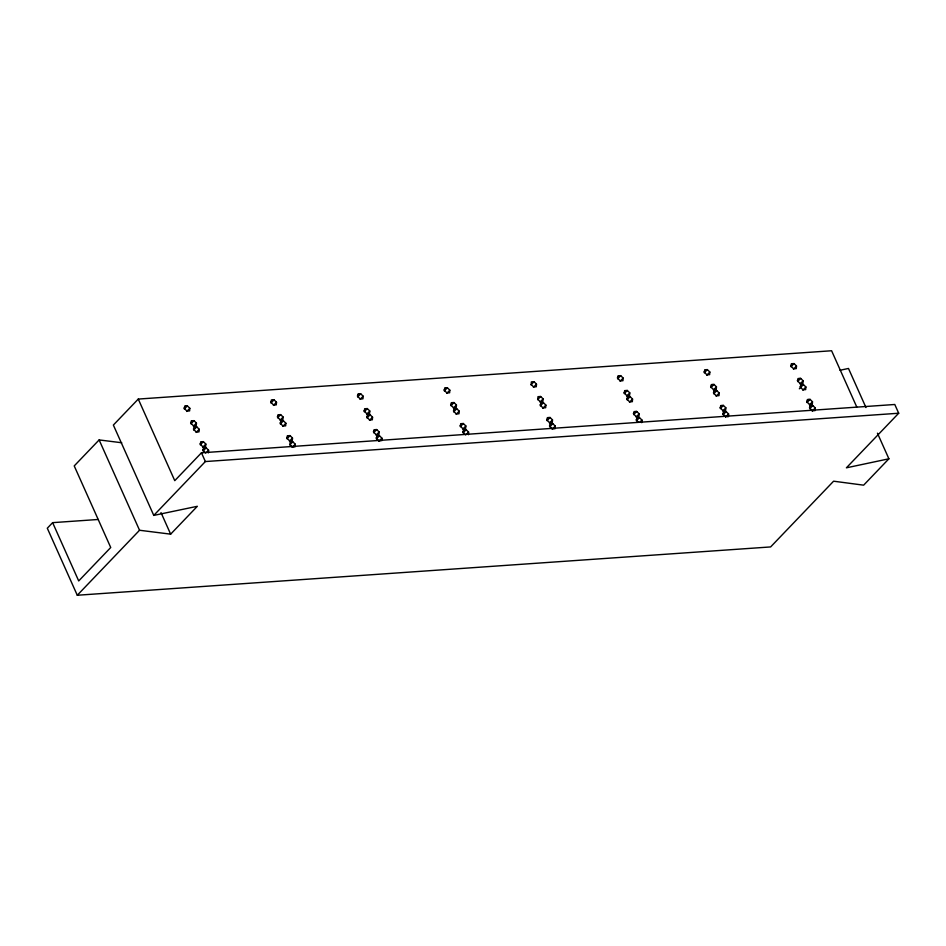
<?xml version="1.0" encoding="UTF-8"?>
<svg xmlns="http://www.w3.org/2000/svg" width="946" height="946" viewBox="0 0 946 946"><rect width="100%" height="100%" fill="white"/><g stroke="black" fill="none" stroke-linecap="round" stroke-linejoin="round"><path stroke-width="1.42" d="M189.815 408.282L189.614 410.895L186.953 411.084L184.482 408.648L184.695 406.035L187.355 405.846L189.815 408.282L186.776 411.463M196.437 423.087L196.236 425.7L193.575 425.889L191.104 423.453L191.317 420.84L193.977 420.651L196.437 423.087L193.398 426.268M199.204 429.259L199.003 431.873L196.33 432.062L193.871 429.626L194.072 427.013L196.744 426.823L199.204 429.259L196.153 432.44M205.826 444.064L205.625 446.678L202.952 446.867L200.493 444.431L200.694 441.817L203.366 441.628L205.826 444.064L202.775 447.245M208.392 452.862L208.593 450.237L206.133 447.813L203.461 448.002L203.26 450.615L205.72 453.039M276.492 402.239L276.279 404.853L273.619 405.042L271.159 402.606L271.36 399.992L274.021 399.803L276.492 402.239L273.441 405.42M283.114 417.044L282.901 419.657L280.241 419.847L277.781 417.411L277.982 414.797L280.643 414.608L283.114 417.044L280.063 420.225M285.869 423.217L285.668 425.842L283.008 426.019L280.536 423.595L280.749 420.97L283.41 420.793L285.869 423.217L282.819 426.398M292.491 438.022L292.29 440.635L289.63 440.824L287.158 438.4L287.371 435.775L290.032 435.598L292.491 438.022L289.441 441.203M295.258 444.206L295.057 446.819L292.385 447.009L289.925 444.573L290.126 441.959L292.799 441.77L295.258 444.206L292.208 447.387M363.158 396.197L362.957 398.81L360.284 398.999L357.825 396.575L358.026 393.95L360.698 393.773L363.158 396.197L360.107 399.378M369.78 411.002L369.579 413.615L366.906 413.804L364.447 411.368L364.648 408.755L367.32 408.566L369.78 411.002L366.729 414.182M372.547 417.174L372.334 419.799L369.673 419.977L367.202 417.553L367.415 414.939L370.075 414.75L372.547 417.174L369.496 420.367M379.169 431.979L378.956 434.604L376.295 434.782L373.824 432.357L374.037 429.744L376.697 429.555L379.169 431.979L376.118 435.172M381.723 440.777L381.924 438.164L379.464 435.728L376.792 435.917L376.591 438.53L379.05 440.966L380.387 440.871M449.823 390.154L449.622 392.779L446.95 392.957L444.49 390.532L444.691 387.907L447.363 387.73L449.823 390.154L446.772 393.347M456.445 404.959L456.244 407.572L453.572 407.761L451.112 405.337L451.313 402.712L453.985 402.535L456.445 404.959L453.394 408.14M459.212 411.143L458.999 413.757L456.339 413.946L453.879 411.51L454.08 408.897L456.741 408.707L459.212 411.143L456.161 414.324M465.834 425.948L465.621 428.562L462.961 428.751L460.501 426.315L460.702 423.702L463.363 423.512L465.834 425.948L462.783 429.129M468.388 434.734L468.589 432.121L466.13 429.685L463.469 429.874L463.256 432.488L465.728 434.924M536.488 384.123L536.287 386.737L533.615 386.926L531.155 384.49L531.356 381.877L534.029 381.687L536.488 384.123L533.438 387.304M543.11 398.916L542.909 401.542L540.237 401.719L537.777 399.295L537.978 396.681L540.651 396.492L543.11 398.916L540.06 402.109M545.877 405.101L545.676 407.714L543.004 407.903L540.544 405.467L540.745 402.854L543.418 402.665L545.877 405.101L542.827 408.282M552.499 419.906L552.298 422.519L549.626 422.708L547.166 420.272L547.367 417.659L550.04 417.47L552.499 419.906L549.449 423.087M555.267 426.078L555.054 428.704L552.393 428.881L549.933 426.457L550.134 423.832L552.795 423.654L555.267 426.078L552.216 429.259M623.154 378.081L622.953 380.694L620.292 380.883L617.821 378.447L618.034 375.834L620.694 375.645L623.154 378.081L620.103 381.262M629.776 392.886L629.575 395.499L626.914 395.688L624.443 393.252L624.656 390.639L627.316 390.45L629.776 392.886L626.725 396.067M632.543 399.058L632.342 401.672L629.669 401.861L627.21 399.437L627.411 396.812L630.083 396.634L632.543 399.058L629.492 402.239M639.165 413.863L638.964 416.477L636.291 416.666L633.832 414.23L634.033 411.616L636.705 411.427L639.165 413.863L636.114 417.044M641.719 422.661L641.932 420.036L639.472 417.612L636.8 417.801L636.599 420.414L638.243 422.034M709.831 372.038L709.618 374.651L706.958 374.841L704.486 372.405L704.699 369.791L707.36 369.602L709.831 372.038L706.78 375.219M716.453 386.843L716.24 389.456L713.58 389.646L711.108 387.21L711.321 384.596L713.982 384.407L716.453 386.843L713.402 390.024M719.208 393.016L719.007 395.641L716.335 395.818L713.875 393.394L714.076 390.769L716.749 390.592L719.208 393.016L716.157 396.197M725.83 407.821L725.629 410.434L722.957 410.623L720.497 408.199L720.698 405.574L723.371 405.396L725.83 407.821L722.779 411.002M725.724 416.808L723.264 414.372L723.465 411.758L726.138 411.569L728.597 414.005L728.396 416.618L727.06 416.713M796.497 365.996L796.284 368.609L793.623 368.798L791.163 366.374L791.364 363.749L794.025 363.571L796.497 365.996L793.446 369.177M803.119 380.8L802.906 383.414L800.245 383.603L797.785 381.167L797.986 378.554L800.647 378.365L803.119 380.8L800.068 383.981M805.874 386.973L805.673 389.598L803.012 389.776L800.541 387.352L800.754 384.738L803.414 384.549L805.874 386.973L802.835 390.166M812.496 401.778L812.295 404.403L809.634 404.581L807.163 402.156L807.376 399.543L810.036 399.354L812.496 401.778L809.457 404.971M815.263 407.963L815.062 410.576L812.389 410.765L809.93 408.329L810.131 405.716L812.803 405.527L815.263 407.963L812.212 411.143M121.75 442.752L99.129 439.925L74.226 465.917L110.729 547.509L78.707 580.939L52.633 522.653L98.266 519.472M856.733 406.934L831.605 350.753L138.27 399.07L113.366 425.061L153.772 515.404L197.336 506.299L170.647 534.159L139.547 530.257L77.276 595.247L47.3 528.223L52.633 522.653M183.997 408.057L186.019 405.94M184.304 409.027L187.355 405.846M190.619 422.862L192.641 420.745M190.926 423.832L193.977 420.651M193.374 429.046L195.408 426.918M193.694 430.016L196.744 426.823M199.996 443.851L202.03 441.723M200.316 444.821L203.366 441.628M202.763 450.024L204.797 447.907M877.439 433.185L888.897 458.798L846.398 467.821L898.7 413.236L894.786 404.486L201.451 452.815L174.762 480.663L138.27 399.07M203.083 450.994L206.133 447.813M206.559 452.365L208.593 450.237M153.772 515.404L205.365 461.553L898.7 413.236M270.662 402.026L272.696 399.898M270.982 402.996L274.021 399.803M277.284 416.831L279.318 414.703M277.604 417.789L280.643 414.608M280.04 423.004L282.074 420.887M280.359 423.974L283.41 420.793M286.662 437.809L288.696 435.68M286.981 438.778L290.032 435.598M289.748 444.951L292.799 441.77M357.328 395.984L359.362 393.855M357.647 396.953L360.698 393.773M363.95 410.789L365.984 408.66M364.269 411.758L367.32 408.566M366.717 416.961L368.751 414.845M367.024 417.931L370.075 414.75M373.339 431.766L375.373 429.65M373.646 432.736L376.697 429.555M376.094 437.951L378.128 435.822M376.413 438.909L379.464 435.728M378.873 441.344L381.924 438.164M443.993 389.941L446.027 387.825M444.313 390.911L447.363 387.73M450.615 404.746L452.649 402.629M450.935 405.716L453.985 402.535M453.382 410.919L455.416 408.802M453.702 411.888L456.741 408.707M460.004 425.724L462.038 423.607M460.324 426.693L463.363 423.512M462.76 431.908L464.793 429.78M463.079 432.878L466.13 429.685M466.555 434.238L468.589 432.121M530.978 384.868L534.029 381.687M537.6 399.673L540.651 396.492M540.048 404.888L542.082 402.76M540.367 405.858L543.418 402.665M546.67 419.693L548.704 417.564M546.989 420.651L550.04 417.47M549.437 425.866L551.471 423.749M549.744 426.835L552.795 423.654M617.324 377.856L619.358 375.739M617.643 378.826L620.694 375.645M623.946 392.661L625.98 390.544M624.265 393.631L627.316 390.45M626.713 398.845L628.747 396.717M627.032 399.815L630.083 396.634M633.335 413.65L635.369 411.522M633.654 414.62L636.705 411.427M636.102 419.823L638.136 417.706M636.422 420.793L639.472 417.612M639.898 422.164L641.932 420.036M704.001 371.825L706.035 369.697M704.309 372.795L707.36 369.602M710.623 386.63L712.657 384.502M710.931 387.588L713.982 384.407M713.379 392.803L715.413 390.686M713.698 393.773L716.749 390.592M720.001 407.608L722.035 405.479M720.32 408.577L723.371 405.396M722.768 413.78L724.802 411.664M723.087 414.75L726.138 411.569M725.547 417.186L728.597 414.005M790.667 365.783L792.701 363.654M790.986 366.752L794.025 363.571M797.289 380.588L799.323 378.459M797.608 381.557L800.647 378.365M800.044 386.76L802.078 384.644M799.346 388.794L803.414 384.549M806.678 401.565L808.7 399.449M806.985 402.535L810.036 399.354M809.433 407.75L811.467 405.621M809.752 408.707L812.803 405.527M888.897 458.798L863.639 485.168L833.592 481.195L770.623 546.93L77.276 595.247M839.989 370.264L848.479 368.455L865.98 407.56M201.451 452.815L205.365 461.553M160.997 512.578L170.647 534.159M99.129 439.925L139.547 530.257"/></g></svg>
